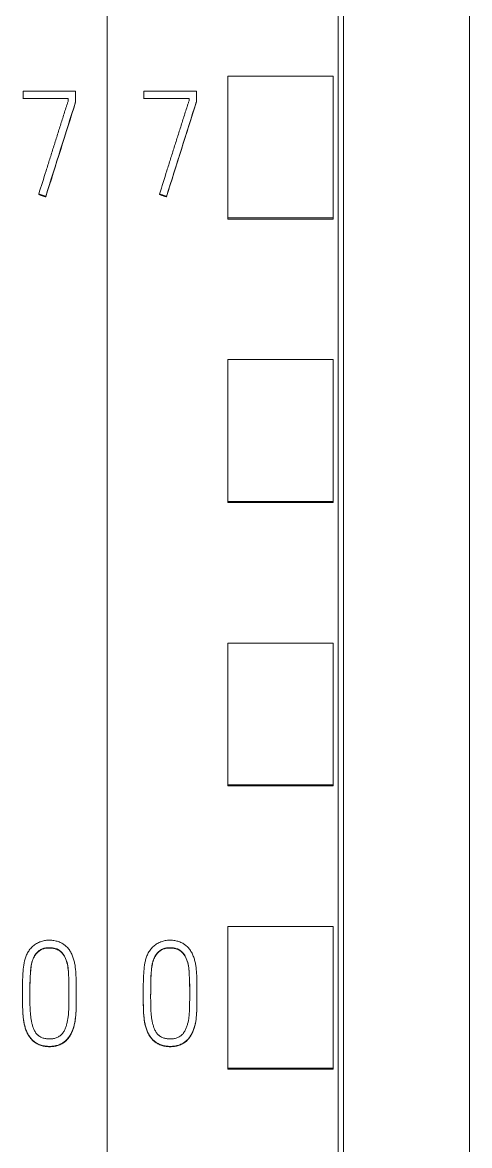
# Model space of a CAD drawing. Header units: millimetres. Extents: x 1359 to 3577, y 1336 to 3557.
# Drawn here: x 2609.56 to 2618.07, y 2979.45 to 3000.85 of the extents above; entities that cross this region are included whole.
import ezdxf

# ---------------------------------------------------------------- set-up
doc = ezdxf.new("R2010")
doc.units = ezdxf.units.MM
doc.layers.add('000-PI-Oprema', color=30, linetype='Continuous', lineweight=5)

msp = doc.modelspace()

# ---------------------------------------------------------------- linework, layer by layer
at = {"layer": '000-PI-Oprema', "color": 0, "linetype": 'ByBlock', "lineweight": 0}
for p, q in [((2611.171, 3041.237), (2611.171, 2927.819)), ((2611.171, 3041.237), (2611.171, 2927.819)), ((2615.571, 3038.956), (2615.571, 2930.141)), ((2613.471, 2997.128), (2613.471, 2999.83)), ((2615.471, 2999.83), (2613.471, 2999.83)), ((2615.471, 2997.128), (2615.471, 2999.83)), ((2609.569, 2999.403), (2609.569, 2999.544)), ((2609.569, 2999.544), (2610.568, 2999.544)), ((2610.568, 2999.544), (2610.568, 2999.342)), ((2611.869, 2999.403), (2611.869, 2999.544)), ((2611.869, 2999.544), (2612.868, 2999.544)), ((2612.868, 2999.544), (2612.868, 2999.342)), ((2609.569, 2999.403), (2609.569, 2999.397)), ((2610.429, 2999.403), (2609.569, 2999.403)), ((2610.429, 2999.364), (2610.429, 2999.403)), ((2610.568, 2999.342), (2610.568, 2999.336)), ((2611.869, 2999.403), (2611.869, 2999.397)), ((2612.729, 2999.403), (2611.869, 2999.403)), ((2612.729, 2999.364), (2612.729, 2999.403)), ((2612.868, 2999.342), (2612.868, 2999.336)), ((2609.866, 2997.583), (2609.866, 2997.577)), ((2609.999, 2997.539), (2609.999, 2997.532)), ((2612.166, 2997.583), (2612.166, 2997.577)), ((2612.299, 2997.539), (2612.299, 2997.532)), ((2613.471, 2997.106), (2613.471, 2997.128)), ((2615.471, 2997.128), (2613.471, 2997.128)), ((2615.471, 2997.106), (2613.471, 2997.106)), ((2615.471, 2997.106), (2615.471, 2997.128)), ((2613.471, 2991.727), (2613.471, 2994.429)), ((2615.471, 2994.429), (2613.471, 2994.429)), ((2615.471, 2991.727), (2615.471, 2994.429)), ((2613.471, 2991.706), (2613.471, 2991.727)), ((2615.471, 2991.727), (2613.471, 2991.727)), ((2615.471, 2991.706), (2613.471, 2991.706)), ((2615.471, 2991.706), (2615.471, 2991.727)), ((2613.471, 2986.325), (2613.471, 2989.027)), ((2615.471, 2989.027), (2613.471, 2989.027)), ((2615.471, 2986.325), (2615.471, 2989.027)), ((2613.471, 2986.306), (2613.471, 2986.325)), ((2615.471, 2986.325), (2613.471, 2986.325)), ((2615.471, 2986.306), (2613.471, 2986.306)), ((2615.471, 2986.306), (2615.471, 2986.325)), ((2613.471, 2980.924), (2613.471, 2983.625)), ((2615.471, 2983.625), (2613.471, 2983.625)), ((2615.471, 2980.924), (2615.471, 2983.625)), ((2609.557, 2982.364), (2609.557, 2982.358)), ((2610.58, 2982.316), (2610.58, 2982.322)), ((2611.857, 2982.364), (2611.857, 2982.358)), ((2612.88, 2982.316), (2612.88, 2982.322)), ((2613.471, 2980.906), (2613.471, 2980.924)), ((2615.471, 2980.924), (2613.471, 2980.924)), ((2615.471, 2980.906), (2613.471, 2980.906)), ((2615.471, 2980.906), (2615.471, 2980.924))]:
    msp.add_line(p, q, dxfattribs=at)
at = {"layer": '000-PI-Oprema', "color": 18, "linetype": 'ByBlock', "lineweight": 0, "true_color": 0x000000}
for centre, major_axis, ratio, start_param, end_param in [((2605.649, 2922.794), (311.427, 991.982), 0.017584, 1.499074, 1.500898), ((2605.54, 2920.986), (315.104, 1003.798), 0.017791, 1.498249, 1.500051), ((2607.938, 2922.611), (311.804, 993.193), 0.017605, 1.49899, 1.500811), ((2607.912, 2922.165), (312.699, 996.069), 0.017657, 1.498788, 1.500604)]:
    msp.add_ellipse(centre, major_axis=major_axis, ratio=ratio, start_param=start_param, end_param=end_param, dxfattribs=at)
at = {"layer": '000-PI-Oprema', "color": 0, "linetype": 'ByBlock', "lineweight": 0}
for points, knots in [([(2615.671, 3039.142), (2615.671, 3036.098), (2615.671, 3026.528), (2615.671, 3012.358), (2615.671, 2997.792), (2615.671, 2983.582), (2615.671, 2969.287), (2615.671, 2953.801), (2615.671, 2941.161), (2615.671, 2933.196), (2615.671, 2929.856)], [0, 0, 0, 0, 0.083934, 0.263736, 0.389889, 0.484142, 0.653794, 0.78188, 0.908517, 1, 1, 1, 1]), ([(2618.071, 3036.077), (2618.071, 3034.053), (2618.071, 3025.504), (2618.071, 3012.358), (2618.071, 2997.792), (2618.071, 2983.582), (2618.071, 2969.287), (2618.071, 2953.801), (2618.071, 2941.043), (2618.071, 2932.161), (2618.071, 2927.904), (2618.071, 2927.106)], [0, 0, 0, 0, 0.055935, 0.236292, 0.362833, 0.457376, 0.627551, 0.756032, 0.883059, 0.978086, 1, 1, 1, 1]), ([(2609.866, 2997.583), (2609.913, 2997.731), (2609.96, 2997.88), (2610.03, 2998.103), (2610.053, 2998.177), (2610.1, 2998.325), (2610.123, 2998.4), (2610.158, 2998.511), (2610.17, 2998.548), (2610.193, 2998.622), (2610.205, 2998.659), (2610.24, 2998.771), (2610.264, 2998.845), (2610.31, 2998.994), (2610.334, 2999.068), (2610.369, 2999.179), (2610.381, 2999.216), (2610.399, 2999.272), (2610.405, 2999.29), (2610.414, 2999.318), (2610.417, 2999.327), (2610.423, 2999.346), (2610.426, 2999.355), (2610.429, 2999.364)], [0, 0, 0, 0, 0.25, 0.25, 0.375, 0.375, 0.5, 0.5, 0.5625, 0.5625, 0.625, 0.625, 0.75, 0.75, 0.875, 0.875, 0.9375, 0.9375, 0.96875, 0.96875, 0.984375, 0.984375, 1, 1, 1, 1]), ([(2612.166, 2997.583), (2612.213, 2997.731), (2612.26, 2997.88), (2612.33, 2998.103), (2612.353, 2998.177), (2612.4, 2998.325), (2612.423, 2998.4), (2612.458, 2998.511), (2612.47, 2998.548), (2612.493, 2998.622), (2612.505, 2998.659), (2612.54, 2998.771), (2612.564, 2998.845), (2612.61, 2998.994), (2612.634, 2999.068), (2612.669, 2999.179), (2612.681, 2999.216), (2612.699, 2999.272), (2612.705, 2999.29), (2612.714, 2999.318), (2612.717, 2999.327), (2612.723, 2999.346), (2612.726, 2999.355), (2612.729, 2999.364)], [0, 0, 0, 0, 0.25, 0.25, 0.375, 0.375, 0.5, 0.5, 0.5625, 0.5625, 0.625, 0.625, 0.75, 0.75, 0.875, 0.875, 0.9375, 0.9375, 0.96875, 0.96875, 0.984375, 0.984375, 1, 1, 1, 1]), ([(2609.898, 2983.335), (2609.923, 2983.345), (2609.949, 2983.352), (2610.002, 2983.362), (2610.029, 2983.364), (2610.083, 2983.365), (2610.11, 2983.363), (2610.163, 2983.356), (2610.189, 2983.35), (2610.228, 2983.339), (2610.241, 2983.335), (2610.266, 2983.325), (2610.291, 2983.315), (2610.315, 2983.302), (2610.332, 2983.292), (2610.338, 2983.288), (2610.349, 2983.28), (2610.355, 2983.276), (2610.382, 2983.256), (2610.401, 2983.238), (2610.427, 2983.207), (2610.436, 2983.197), (2610.452, 2983.175), (2610.459, 2983.163), (2610.48, 2983.129), (2610.492, 2983.105), (2610.513, 2983.056), (2610.522, 2983.031), (2610.534, 2982.992), (2610.538, 2982.979), (2610.544, 2982.953), (2610.553, 2982.914), (2610.568, 2982.822), (2610.573, 2982.743), (2610.578, 2982.638), (2610.579, 2982.585), (2610.58, 2982.479), (2610.58, 2982.426), (2610.58, 2982.32), (2610.581, 2982.214), (2610.579, 2982.108), (2610.576, 2982.002), (2610.573, 2981.949), (2610.562, 2981.844), (2610.554, 2981.791), (2610.537, 2981.726), (2610.533, 2981.713), (2610.525, 2981.687), (2610.52, 2981.674), (2610.506, 2981.637), (2610.496, 2981.612), (2610.477, 2981.576), (2610.471, 2981.564), (2610.457, 2981.541), (2610.449, 2981.529), (2610.426, 2981.497), (2610.409, 2981.476), (2610.38, 2981.448), (2610.37, 2981.439), (2610.353, 2981.427), (2610.348, 2981.423), (2610.337, 2981.415), (2610.331, 2981.411), (2610.302, 2981.394), (2610.278, 2981.382), (2610.24, 2981.367), (2610.227, 2981.363), (2610.201, 2981.356), (2610.188, 2981.353), (2610.148, 2981.345), (2610.121, 2981.342), (2610.081, 2981.34), (2610.067, 2981.34), (2610.04, 2981.341), (2610.026, 2981.342), (2609.986, 2981.347), (2609.96, 2981.352), (2609.921, 2981.362), (2609.908, 2981.366), (2609.882, 2981.375), (2609.87, 2981.38), (2609.833, 2981.397), (2609.809, 2981.411), (2609.777, 2981.435), (2609.766, 2981.443), (2609.746, 2981.462), (2609.736, 2981.471), (2609.709, 2981.501), (2609.692, 2981.523), (2609.67, 2981.557), (2609.663, 2981.569), (2609.65, 2981.592), (2609.644, 2981.604), (2609.628, 2981.641), (2609.618, 2981.666), (2609.606, 2981.705), (2609.603, 2981.718), (2609.596, 2981.744), (2609.593, 2981.757), (2609.585, 2981.797), (2609.58, 2981.824), (2609.562, 2981.956), (2609.559, 2982.063), (2609.557, 2982.224), (2609.557, 2982.278), (2609.556, 2982.385), (2609.557, 2982.438), (2609.558, 2982.545), (2609.559, 2982.599), (2609.564, 2982.705), (2609.567, 2982.759), (2609.578, 2982.865), (2609.585, 2982.917), (2609.603, 2982.996), (2609.611, 2983.022), (2609.624, 2983.06), (2609.629, 2983.073), (2609.641, 2983.099), (2609.647, 2983.111), (2609.666, 2983.147), (2609.682, 2983.17), (2609.708, 2983.202), (2609.717, 2983.212), (2609.736, 2983.232), (2609.746, 2983.242), (2609.777, 2983.269), (2609.799, 2983.285), (2609.835, 2983.306), (2609.847, 2983.313), (2609.866, 2983.322), (2609.875, 2983.326), (2609.886, 2983.331), (2609.891, 2983.333), (2609.894, 2983.334), (2609.896, 2983.335), (2609.898, 2983.335)], [0, 0, 0, 0, 0.015625, 0.015625, 0.03125, 0.03125, 0.046875, 0.046875, 0.0625, 0.0625, 0.070312, 0.070312, 0.078125, 0.085937, 0.085937, 0.089844, 0.089844, 0.09375, 0.09375, 0.109375, 0.109375, 0.117187, 0.117187, 0.125, 0.125, 0.140625, 0.140625, 0.15625, 0.15625, 0.164062, 0.164062, 0.171875, 0.1875, 0.21875, 0.21875, 0.25, 0.25, 0.28125, 0.28125, 0.3125, 0.34375, 0.34375, 0.375, 0.375, 0.40625, 0.40625, 0.414062, 0.414062, 0.421875, 0.421875, 0.4375, 0.4375, 0.445312, 0.445312, 0.453125, 0.453125, 0.46875, 0.46875, 0.476562, 0.476562, 0.480469, 0.480469, 0.484375, 0.484375, 0.5, 0.5, 0.507812, 0.507812, 0.515625, 0.515625, 0.53125, 0.53125, 0.539062, 0.539062, 0.546875, 0.546875, 0.5625, 0.5625, 0.570312, 0.570312, 0.578125, 0.578125, 0.59375, 0.59375, 0.601562, 0.601562, 0.609375, 0.609375, 0.625, 0.625, 0.632812, 0.632812, 0.640625, 0.640625, 0.65625, 0.65625, 0.664062, 0.664062, 0.671875, 0.671875, 0.6875, 0.6875, 0.75, 0.75, 0.78125, 0.78125, 0.8125, 0.8125, 0.84375, 0.84375, 0.875, 0.875, 0.90625, 0.90625, 0.921875, 0.921875, 0.929687, 0.929687, 0.9375, 0.9375, 0.953125, 0.953125, 0.960937, 0.960937, 0.96875, 0.96875, 0.984375, 0.984375, 0.992187, 0.992187, 0.996094, 0.998047, 0.999023, 0.999023, 1, 1, 1, 1]), ([(2612.198, 2983.335), (2612.223, 2983.345), (2612.249, 2983.352), (2612.302, 2983.362), (2612.329, 2983.364), (2612.383, 2983.365), (2612.41, 2983.363), (2612.463, 2983.356), (2612.489, 2983.35), (2612.528, 2983.339), (2612.541, 2983.335), (2612.566, 2983.325), (2612.591, 2983.315), (2612.615, 2983.302), (2612.632, 2983.292), (2612.638, 2983.288), (2612.649, 2983.28), (2612.655, 2983.276), (2612.682, 2983.256), (2612.701, 2983.238), (2612.727, 2983.207), (2612.736, 2983.197), (2612.752, 2983.175), (2612.759, 2983.163), (2612.78, 2983.129), (2612.792, 2983.105), (2612.813, 2983.056), (2612.822, 2983.031), (2612.834, 2982.992), (2612.838, 2982.979), (2612.844, 2982.953), (2612.853, 2982.914), (2612.868, 2982.822), (2612.873, 2982.743), (2612.878, 2982.638), (2612.879, 2982.585), (2612.88, 2982.479), (2612.88, 2982.426), (2612.88, 2982.32), (2612.881, 2982.214), (2612.879, 2982.108), (2612.876, 2982.002), (2612.873, 2981.949), (2612.862, 2981.844), (2612.854, 2981.791), (2612.837, 2981.726), (2612.833, 2981.713), (2612.825, 2981.687), (2612.82, 2981.674), (2612.806, 2981.637), (2612.796, 2981.612), (2612.777, 2981.576), (2612.771, 2981.564), (2612.757, 2981.541), (2612.749, 2981.529), (2612.726, 2981.497), (2612.709, 2981.476), (2612.68, 2981.448), (2612.67, 2981.439), (2612.653, 2981.427), (2612.648, 2981.423), (2612.637, 2981.415), (2612.631, 2981.411), (2612.602, 2981.394), (2612.578, 2981.382), (2612.54, 2981.367), (2612.527, 2981.363), (2612.501, 2981.356), (2612.488, 2981.353), (2612.448, 2981.345), (2612.421, 2981.342), (2612.381, 2981.34), (2612.367, 2981.34), (2612.34, 2981.341), (2612.326, 2981.342), (2612.286, 2981.347), (2612.26, 2981.352), (2612.221, 2981.362), (2612.208, 2981.366), (2612.182, 2981.375), (2612.17, 2981.38), (2612.133, 2981.397), (2612.109, 2981.411), (2612.077, 2981.435), (2612.066, 2981.443), (2612.046, 2981.462), (2612.036, 2981.471), (2612.009, 2981.501), (2611.992, 2981.523), (2611.97, 2981.557), (2611.963, 2981.569), (2611.95, 2981.592), (2611.944, 2981.604), (2611.928, 2981.641), (2611.918, 2981.666), (2611.906, 2981.705), (2611.903, 2981.718), (2611.896, 2981.744), (2611.893, 2981.757), (2611.885, 2981.797), (2611.88, 2981.824), (2611.862, 2981.956), (2611.859, 2982.063), (2611.857, 2982.224), (2611.857, 2982.278), (2611.856, 2982.385), (2611.857, 2982.438), (2611.858, 2982.545), (2611.859, 2982.599), (2611.864, 2982.705), (2611.867, 2982.759), (2611.878, 2982.865), (2611.885, 2982.917), (2611.903, 2982.996), (2611.911, 2983.022), (2611.924, 2983.06), (2611.929, 2983.073), (2611.941, 2983.099), (2611.947, 2983.111), (2611.966, 2983.147), (2611.982, 2983.17), (2612.008, 2983.202), (2612.017, 2983.212), (2612.036, 2983.232), (2612.046, 2983.242), (2612.077, 2983.269), (2612.099, 2983.285), (2612.135, 2983.306), (2612.147, 2983.313), (2612.166, 2983.322), (2612.175, 2983.326), (2612.186, 2983.331), (2612.191, 2983.333), (2612.194, 2983.334), (2612.196, 2983.335), (2612.198, 2983.335)], [0, 0, 0, 0, 0.015625, 0.015625, 0.03125, 0.03125, 0.046875, 0.046875, 0.0625, 0.0625, 0.070313, 0.070313, 0.078125, 0.085938, 0.085938, 0.089844, 0.089844, 0.09375, 0.09375, 0.109375, 0.109375, 0.117188, 0.117188, 0.125, 0.125, 0.140625, 0.140625, 0.15625, 0.15625, 0.164063, 0.164063, 0.171875, 0.1875, 0.21875, 0.21875, 0.25, 0.25, 0.28125, 0.28125, 0.3125, 0.34375, 0.34375, 0.375, 0.375, 0.40625, 0.40625, 0.414063, 0.414063, 0.421875, 0.421875, 0.4375, 0.4375, 0.445313, 0.445313, 0.453125, 0.453125, 0.46875, 0.46875, 0.476563, 0.476563, 0.480469, 0.480469, 0.484375, 0.484375, 0.5, 0.5, 0.507813, 0.507813, 0.515625, 0.515625, 0.53125, 0.53125, 0.539063, 0.539063, 0.546875, 0.546875, 0.5625, 0.5625, 0.570313, 0.570313, 0.578125, 0.578125, 0.59375, 0.59375, 0.601563, 0.601563, 0.609375, 0.609375, 0.625, 0.625, 0.632813, 0.632813, 0.640625, 0.640625, 0.65625, 0.65625, 0.664063, 0.664063, 0.671875, 0.671875, 0.6875, 0.6875, 0.75, 0.75, 0.78125, 0.78125, 0.8125, 0.8125, 0.84375, 0.84375, 0.875, 0.875, 0.90625, 0.90625, 0.921875, 0.921875, 0.929688, 0.929688, 0.9375, 0.9375, 0.953125, 0.953125, 0.960938, 0.960938, 0.96875, 0.96875, 0.984375, 0.984375, 0.992188, 0.992188, 0.996094, 0.998047, 0.999023, 0.999023, 1, 1, 1, 1]), ([(2610.241, 2983.183), (2610.261, 2983.172), (2610.278, 2983.158), (2610.31, 2983.127), (2610.324, 2983.109), (2610.35, 2983.072), (2610.36, 2983.053), (2610.38, 2983.012), (2610.388, 2982.991), (2610.409, 2982.928), (2610.418, 2982.884), (2610.427, 2982.818), (2610.429, 2982.796), (2610.432, 2982.751), (2610.433, 2982.729), (2610.438, 2982.617), (2610.441, 2982.528), (2610.443, 2982.349), (2610.442, 2982.26), (2610.44, 2982.125), (2610.439, 2982.058), (2610.435, 2981.991), (2610.432, 2981.947), (2610.43, 2981.925), (2610.421, 2981.858), (2610.413, 2981.814), (2610.397, 2981.75), (2610.39, 2981.728), (2610.379, 2981.697), (2610.375, 2981.686), (2610.366, 2981.666), (2610.356, 2981.645), (2610.345, 2981.626), (2610.333, 2981.607), (2610.327, 2981.598), (2610.306, 2981.571), (2610.29, 2981.556), (2610.263, 2981.535), (2610.253, 2981.529), (2610.234, 2981.518), (2610.223, 2981.513), (2610.203, 2981.505), (2610.192, 2981.501), (2610.171, 2981.494), (2610.16, 2981.492), (2610.127, 2981.485), (2610.105, 2981.482), (2610.071, 2981.481), (2610.06, 2981.482), (2610.037, 2981.483), (2610.026, 2981.484), (2609.993, 2981.488), (2609.971, 2981.493), (2609.939, 2981.503), (2609.928, 2981.507), (2609.908, 2981.516), (2609.888, 2981.527), (2609.869, 2981.539), (2609.856, 2981.55), (2609.852, 2981.553), (2609.843, 2981.561), (2609.839, 2981.565), (2609.828, 2981.577), (2609.82, 2981.585), (2609.807, 2981.603), (2609.801, 2981.613), (2609.784, 2981.642), (2609.774, 2981.662), (2609.758, 2981.704), (2609.751, 2981.725), (2609.741, 2981.757), (2609.738, 2981.768), (2609.733, 2981.79), (2609.726, 2981.822), (2609.72, 2981.855), (2609.711, 2981.921), (2609.707, 2981.965), (2609.699, 2982.096), (2609.698, 2982.185), (2609.698, 2982.317), (2609.698, 2982.361), (2609.699, 2982.449), (2609.699, 2982.582), (2609.704, 2982.714), (2609.715, 2982.824), (2609.717, 2982.846), (2609.724, 2982.889), (2609.728, 2982.911), (2609.736, 2982.943), (2609.739, 2982.954), (2609.745, 2982.975), (2609.749, 2982.985), (2609.76, 2983.016), (2609.769, 2983.036), (2609.786, 2983.065), (2609.791, 2983.074), (2609.804, 2983.092), (2609.81, 2983.101), (2609.832, 2983.127), (2609.847, 2983.143), (2609.872, 2983.164), (2609.881, 2983.17), (2609.9, 2983.182), (2609.91, 2983.188), (2609.939, 2983.202), (2609.96, 2983.209), (2610.004, 2983.218), (2610.026, 2983.22), (2610.07, 2983.221), (2610.092, 2983.22), (2610.136, 2983.216), (2610.157, 2983.212), (2610.189, 2983.204), (2610.2, 2983.201), (2610.215, 2983.195), (2610.221, 2983.193), (2610.228, 2983.189), (2610.231, 2983.188), (2610.236, 2983.185), (2610.238, 2983.184), (2610.241, 2983.183)], [0, 0, 0, 0, 0.015625, 0.015625, 0.03125, 0.03125, 0.046875, 0.046875, 0.0625, 0.0625, 0.09375, 0.09375, 0.109375, 0.109375, 0.125, 0.125, 0.1875, 0.1875, 0.25, 0.25, 0.28125, 0.296875, 0.296875, 0.3125, 0.3125, 0.34375, 0.34375, 0.359375, 0.359375, 0.367187, 0.367187, 0.375, 0.382812, 0.382812, 0.390625, 0.390625, 0.40625, 0.40625, 0.414062, 0.414062, 0.421875, 0.421875, 0.429687, 0.429687, 0.4375, 0.4375, 0.453125, 0.453125, 0.460937, 0.460937, 0.46875, 0.46875, 0.484375, 0.484375, 0.492187, 0.492187, 0.5, 0.507812, 0.507812, 0.511719, 0.511719, 0.515625, 0.515625, 0.523437, 0.523437, 0.53125, 0.53125, 0.546875, 0.546875, 0.5625, 0.5625, 0.570312, 0.570312, 0.578125, 0.59375, 0.59375, 0.625, 0.625, 0.6875, 0.6875, 0.71875, 0.71875, 0.75, 0.8125, 0.8125, 0.828125, 0.828125, 0.84375, 0.84375, 0.851562, 0.851562, 0.859375, 0.859375, 0.875, 0.875, 0.882812, 0.882812, 0.890625, 0.890625, 0.90625, 0.90625, 0.914062, 0.914062, 0.921875, 0.921875, 0.9375, 0.9375, 0.953125, 0.953125, 0.96875, 0.96875, 0.984375, 0.984375, 0.992188, 0.992188, 0.996094, 0.996094, 0.998047, 0.998047, 1, 1, 1, 1]), ([(2610.241, 2983.176), (2610.221, 2983.187), (2610.2, 2983.195), (2610.168, 2983.203), (2610.157, 2983.206), (2610.135, 2983.209), (2610.123, 2983.211), (2610.09, 2983.214), (2610.068, 2983.215), (2610.023, 2983.214), (2610.001, 2983.211), (2609.968, 2983.204), (2609.957, 2983.201), (2609.936, 2983.194), (2609.926, 2983.19), (2609.906, 2983.18), (2609.896, 2983.174), (2609.877, 2983.161), (2609.868, 2983.154), (2609.851, 2983.14), (2609.843, 2983.132), (2609.828, 2983.116), (2609.82, 2983.107), (2609.799, 2983.08), (2609.787, 2983.062), (2609.771, 2983.032), (2609.766, 2983.022), (2609.757, 2983.002), (2609.753, 2982.991), (2609.742, 2982.959), (2609.736, 2982.938), (2609.721, 2982.873), (2609.716, 2982.829), (2609.707, 2982.74), (2609.705, 2982.696), (2609.701, 2982.606), (2609.7, 2982.562), (2609.699, 2982.473), (2609.699, 2982.428), (2609.698, 2982.345), (2609.698, 2982.307), (2609.698, 2982.268)], [0, 0, 0, 0, 0.050692, 0.050692, 0.076038, 0.076038, 0.101384, 0.101384, 0.152076, 0.152076, 0.202768, 0.202768, 0.228114, 0.228114, 0.25346, 0.25346, 0.278806, 0.278806, 0.304152, 0.304152, 0.329498, 0.329498, 0.354844, 0.354844, 0.405536, 0.405536, 0.430882, 0.430882, 0.456228, 0.456228, 0.506919, 0.506919, 0.608303, 0.608303, 0.709687, 0.709687, 0.811071, 0.811071, 0.912455, 0.912455, 1, 1, 1, 1]), ([(2610.442, 2982.364), (2610.442, 2982.39), (2610.442, 2982.416), (2610.441, 2982.53), (2610.438, 2982.618), (2610.432, 2982.751), (2610.429, 2982.795), (2610.417, 2982.882), (2610.408, 2982.924), (2610.391, 2982.977), (2610.387, 2982.987), (2610.379, 2983.008), (2610.374, 2983.018), (2610.36, 2983.048), (2610.349, 2983.067), (2610.33, 2983.095), (2610.323, 2983.104), (2610.309, 2983.121), (2610.294, 2983.137), (2610.277, 2983.152), (2610.264, 2983.162), (2610.26, 2983.165), (2610.25, 2983.171), (2610.246, 2983.174), (2610.241, 2983.176)], [0, 0, 0, 0, 0.088977, 0.088977, 0.392651, 0.392651, 0.544488, 0.544488, 0.696326, 0.696326, 0.734285, 0.734285, 0.772244, 0.772244, 0.848163, 0.848163, 0.886122, 0.886122, 0.924081, 0.962041, 0.962041, 0.98102, 0.98102, 1, 1, 1, 1]), ([(2612.541, 2983.183), (2612.561, 2983.172), (2612.578, 2983.158), (2612.61, 2983.127), (2612.624, 2983.109), (2612.65, 2983.072), (2612.66, 2983.053), (2612.68, 2983.012), (2612.688, 2982.991), (2612.709, 2982.928), (2612.718, 2982.884), (2612.727, 2982.818), (2612.729, 2982.796), (2612.732, 2982.751), (2612.733, 2982.729), (2612.738, 2982.617), (2612.741, 2982.528), (2612.743, 2982.349), (2612.742, 2982.26), (2612.74, 2982.125), (2612.739, 2982.058), (2612.735, 2981.991), (2612.732, 2981.947), (2612.73, 2981.925), (2612.721, 2981.858), (2612.713, 2981.814), (2612.697, 2981.75), (2612.69, 2981.728), (2612.679, 2981.697), (2612.675, 2981.686), (2612.666, 2981.666), (2612.656, 2981.645), (2612.645, 2981.626), (2612.633, 2981.607), (2612.627, 2981.598), (2612.606, 2981.571), (2612.59, 2981.556), (2612.563, 2981.535), (2612.553, 2981.529), (2612.534, 2981.518), (2612.523, 2981.513), (2612.503, 2981.505), (2612.492, 2981.501), (2612.471, 2981.494), (2612.46, 2981.492), (2612.427, 2981.485), (2612.405, 2981.482), (2612.371, 2981.481), (2612.36, 2981.482), (2612.337, 2981.483), (2612.326, 2981.484), (2612.293, 2981.488), (2612.271, 2981.493), (2612.239, 2981.503), (2612.228, 2981.507), (2612.208, 2981.516), (2612.188, 2981.527), (2612.169, 2981.539), (2612.156, 2981.55), (2612.152, 2981.553), (2612.143, 2981.561), (2612.139, 2981.565), (2612.128, 2981.577), (2612.12, 2981.585), (2612.107, 2981.603), (2612.101, 2981.613), (2612.084, 2981.642), (2612.074, 2981.662), (2612.058, 2981.704), (2612.051, 2981.725), (2612.041, 2981.757), (2612.038, 2981.768), (2612.033, 2981.79), (2612.026, 2981.822), (2612.02, 2981.855), (2612.011, 2981.921), (2612.007, 2981.965), (2611.999, 2982.096), (2611.998, 2982.185), (2611.998, 2982.317), (2611.998, 2982.361), (2611.999, 2982.449), (2611.999, 2982.582), (2612.004, 2982.714), (2612.015, 2982.824), (2612.017, 2982.846), (2612.024, 2982.889), (2612.028, 2982.911), (2612.036, 2982.943), (2612.039, 2982.954), (2612.045, 2982.975), (2612.049, 2982.985), (2612.06, 2983.016), (2612.069, 2983.036), (2612.086, 2983.065), (2612.091, 2983.074), (2612.104, 2983.092), (2612.11, 2983.101), (2612.132, 2983.127), (2612.147, 2983.143), (2612.172, 2983.164), (2612.181, 2983.17), (2612.2, 2983.182), (2612.21, 2983.188), (2612.239, 2983.202), (2612.26, 2983.209), (2612.304, 2983.218), (2612.326, 2983.22), (2612.37, 2983.221), (2612.392, 2983.22), (2612.436, 2983.216), (2612.457, 2983.212), (2612.489, 2983.204), (2612.5, 2983.201), (2612.515, 2983.195), (2612.521, 2983.193), (2612.528, 2983.189), (2612.531, 2983.188), (2612.536, 2983.185), (2612.538, 2983.184), (2612.541, 2983.183)], [0, 0, 0, 0, 0.015625, 0.015625, 0.03125, 0.03125, 0.046875, 0.046875, 0.0625, 0.0625, 0.09375, 0.09375, 0.109375, 0.109375, 0.125, 0.125, 0.1875, 0.1875, 0.25, 0.25, 0.28125, 0.296875, 0.296875, 0.3125, 0.3125, 0.34375, 0.34375, 0.359375, 0.359375, 0.367188, 0.367188, 0.375, 0.382813, 0.382813, 0.390625, 0.390625, 0.40625, 0.40625, 0.414063, 0.414063, 0.421875, 0.421875, 0.429688, 0.429688, 0.4375, 0.4375, 0.453125, 0.453125, 0.460938, 0.460938, 0.46875, 0.46875, 0.484375, 0.484375, 0.492188, 0.492188, 0.5, 0.507813, 0.507813, 0.511719, 0.511719, 0.515625, 0.515625, 0.523438, 0.523438, 0.53125, 0.53125, 0.546875, 0.546875, 0.5625, 0.5625, 0.570313, 0.570313, 0.578125, 0.59375, 0.59375, 0.625, 0.625, 0.6875, 0.6875, 0.71875, 0.71875, 0.75, 0.8125, 0.8125, 0.828125, 0.828125, 0.84375, 0.84375, 0.851563, 0.851563, 0.859375, 0.859375, 0.875, 0.875, 0.882813, 0.882813, 0.890625, 0.890625, 0.90625, 0.90625, 0.914063, 0.914063, 0.921875, 0.921875, 0.9375, 0.9375, 0.953125, 0.953125, 0.96875, 0.96875, 0.984375, 0.984375, 0.992187, 0.992187, 0.996094, 0.996094, 0.998047, 0.998047, 1, 1, 1, 1]), ([(2612.541, 2983.176), (2612.521, 2983.187), (2612.5, 2983.195), (2612.468, 2983.203), (2612.457, 2983.206), (2612.435, 2983.209), (2612.423, 2983.211), (2612.39, 2983.214), (2612.368, 2983.215), (2612.323, 2983.214), (2612.301, 2983.211), (2612.268, 2983.204), (2612.257, 2983.201), (2612.236, 2983.194), (2612.226, 2983.19), (2612.206, 2983.18), (2612.196, 2983.174), (2612.177, 2983.161), (2612.168, 2983.154), (2612.151, 2983.14), (2612.143, 2983.132), (2612.128, 2983.116), (2612.12, 2983.107), (2612.099, 2983.08), (2612.087, 2983.062), (2612.071, 2983.032), (2612.066, 2983.022), (2612.057, 2983.002), (2612.053, 2982.991), (2612.042, 2982.959), (2612.036, 2982.938), (2612.021, 2982.873), (2612.016, 2982.829), (2612.007, 2982.74), (2612.005, 2982.696), (2612.001, 2982.606), (2612, 2982.562), (2611.999, 2982.473), (2611.999, 2982.428), (2611.998, 2982.345), (2611.998, 2982.307), (2611.998, 2982.268)], [0, 0, 0, 0, 0.050692, 0.050692, 0.076038, 0.076038, 0.101384, 0.101384, 0.152076, 0.152076, 0.202768, 0.202768, 0.228114, 0.228114, 0.25346, 0.25346, 0.278806, 0.278806, 0.304152, 0.304152, 0.329498, 0.329498, 0.354844, 0.354844, 0.405536, 0.405536, 0.430882, 0.430882, 0.456228, 0.456228, 0.506919, 0.506919, 0.608303, 0.608303, 0.709687, 0.709687, 0.811071, 0.811071, 0.912455, 0.912455, 1, 1, 1, 1]), ([(2612.742, 2982.364), (2612.742, 2982.39), (2612.742, 2982.416), (2612.741, 2982.53), (2612.738, 2982.618), (2612.732, 2982.751), (2612.729, 2982.795), (2612.717, 2982.882), (2612.708, 2982.924), (2612.691, 2982.977), (2612.687, 2982.987), (2612.679, 2983.008), (2612.674, 2983.018), (2612.66, 2983.048), (2612.649, 2983.067), (2612.63, 2983.095), (2612.623, 2983.104), (2612.609, 2983.121), (2612.594, 2983.137), (2612.577, 2983.152), (2612.564, 2983.162), (2612.56, 2983.165), (2612.55, 2983.171), (2612.546, 2983.174), (2612.541, 2983.176)], [0, 0, 0, 0, 0.088977, 0.088977, 0.392651, 0.392651, 0.544488, 0.544488, 0.696326, 0.696326, 0.734285, 0.734285, 0.772244, 0.772244, 0.848163, 0.848163, 0.886122, 0.886122, 0.924081, 0.962041, 0.962041, 0.98102, 0.98102, 1, 1, 1, 1]), ([(2609.557, 2982.358), (2609.557, 2982.294), (2609.557, 2982.23), (2609.559, 2982.113), (2609.56, 2982.059), (2609.564, 2981.979), (2609.565, 2981.952), (2609.57, 2981.898), (2609.573, 2981.871), (2609.584, 2981.791), (2609.594, 2981.738), (2609.614, 2981.674), (2609.618, 2981.661), (2609.628, 2981.636), (2609.633, 2981.623), (2609.65, 2981.587), (2609.662, 2981.563), (2609.684, 2981.529), (2609.692, 2981.518), (2609.708, 2981.497), (2609.716, 2981.486), (2609.744, 2981.456), (2609.763, 2981.438), (2609.796, 2981.414), (2609.807, 2981.407), (2609.831, 2981.393), (2609.843, 2981.387), (2609.879, 2981.369), (2609.905, 2981.36), (2609.944, 2981.349), (2609.957, 2981.346), (2609.984, 2981.341), (2609.997, 2981.339), (2610.037, 2981.335), (2610.064, 2981.334), (2610.105, 2981.335), (2610.118, 2981.336), (2610.145, 2981.339), (2610.158, 2981.341), (2610.198, 2981.348), (2610.224, 2981.355), (2610.262, 2981.369), (2610.274, 2981.375), (2610.299, 2981.386), (2610.311, 2981.393), (2610.345, 2981.414), (2610.367, 2981.43), (2610.406, 2981.467), (2610.424, 2981.488), (2610.448, 2981.521), (2610.455, 2981.532), (2610.469, 2981.555), (2610.476, 2981.567), (2610.494, 2981.603), (2610.505, 2981.628), (2610.524, 2981.678), (2610.532, 2981.703), (2610.546, 2981.756), (2610.552, 2981.782), (2610.561, 2981.835), (2610.572, 2981.915), (2610.576, 2981.995), (2610.579, 2982.101), (2610.58, 2982.191), (2610.58, 2982.28), (2610.58, 2982.316)], [0, 0, 0, 0, 0.074801, 0.074801, 0.137845, 0.137845, 0.169367, 0.169367, 0.200889, 0.200889, 0.263933, 0.263933, 0.279694, 0.279694, 0.295455, 0.295455, 0.326976, 0.326976, 0.342737, 0.342737, 0.358498, 0.358498, 0.39002, 0.39002, 0.405781, 0.405781, 0.421542, 0.421542, 0.453064, 0.453064, 0.468825, 0.468825, 0.484586, 0.484586, 0.516108, 0.516108, 0.531869, 0.531869, 0.54763, 0.54763, 0.579151, 0.579151, 0.594912, 0.594912, 0.610673, 0.610673, 0.642195, 0.642195, 0.673717, 0.673717, 0.689478, 0.689478, 0.705239, 0.705239, 0.736761, 0.736761, 0.768283, 0.768283, 0.799805, 0.799805, 0.831326, 0.89437, 0.89437, 0.957414, 1, 1, 1, 1]), ([(2611.857, 2982.358), (2611.857, 2982.294), (2611.857, 2982.23), (2611.859, 2982.113), (2611.86, 2982.059), (2611.864, 2981.979), (2611.865, 2981.952), (2611.87, 2981.898), (2611.873, 2981.871), (2611.884, 2981.791), (2611.894, 2981.738), (2611.914, 2981.674), (2611.918, 2981.661), (2611.928, 2981.636), (2611.933, 2981.623), (2611.95, 2981.587), (2611.962, 2981.563), (2611.984, 2981.529), (2611.992, 2981.518), (2612.008, 2981.497), (2612.016, 2981.486), (2612.044, 2981.456), (2612.063, 2981.438), (2612.096, 2981.414), (2612.107, 2981.407), (2612.131, 2981.393), (2612.143, 2981.387), (2612.179, 2981.369), (2612.205, 2981.36), (2612.244, 2981.349), (2612.257, 2981.346), (2612.284, 2981.341), (2612.297, 2981.339), (2612.337, 2981.335), (2612.364, 2981.334), (2612.405, 2981.335), (2612.418, 2981.336), (2612.445, 2981.339), (2612.458, 2981.341), (2612.498, 2981.348), (2612.524, 2981.355), (2612.562, 2981.369), (2612.574, 2981.375), (2612.599, 2981.386), (2612.611, 2981.393), (2612.645, 2981.414), (2612.667, 2981.43), (2612.706, 2981.467), (2612.724, 2981.488), (2612.748, 2981.521), (2612.755, 2981.532), (2612.769, 2981.555), (2612.776, 2981.567), (2612.794, 2981.603), (2612.805, 2981.628), (2612.824, 2981.678), (2612.832, 2981.703), (2612.846, 2981.756), (2612.852, 2981.782), (2612.861, 2981.835), (2612.872, 2981.915), (2612.876, 2981.995), (2612.879, 2982.101), (2612.88, 2982.191), (2612.88, 2982.28), (2612.88, 2982.316)], [0, 0, 0, 0, 0.074801, 0.074801, 0.137845, 0.137845, 0.169367, 0.169367, 0.200889, 0.200889, 0.263933, 0.263933, 0.279694, 0.279694, 0.295455, 0.295455, 0.326976, 0.326976, 0.342737, 0.342737, 0.358498, 0.358498, 0.39002, 0.39002, 0.405781, 0.405781, 0.421542, 0.421542, 0.453064, 0.453064, 0.468825, 0.468825, 0.484586, 0.484586, 0.516108, 0.516108, 0.531869, 0.531869, 0.54763, 0.54763, 0.579151, 0.579151, 0.594912, 0.594912, 0.610673, 0.610673, 0.642195, 0.642195, 0.673717, 0.673717, 0.689478, 0.689478, 0.705239, 0.705239, 0.736761, 0.736761, 0.768283, 0.768283, 0.799805, 0.799805, 0.831326, 0.89437, 0.89437, 0.957414, 1, 1, 1, 1])]:
    msp.add_open_spline(points, degree=3, knots=knots, dxfattribs=at)
for points, weights in [([(2609.999, 2997.539), (2609.933, 2997.561), (2609.866, 2997.583)], [0.500000129147, 0.499999870853, 0.500000129147]), ([(2609.866, 2997.577), (2609.933, 2997.554), (2609.999, 2997.532)], [0.499999551767, 0.500000448233, 0.499999551767]), ([(2612.299, 2997.539), (2612.233, 2997.561), (2612.166, 2997.583)], [0.50000090382, 0.49999909618, 0.50000090382]), ([(2612.166, 2997.577), (2612.233, 2997.554), (2612.299, 2997.532)], [0.500000438463, 0.499999561537, 0.500000438463])]:
    msp.add_rational_spline(points, weights, degree=2, dxfattribs=at)

doc.saveas('drawing.dxf')
